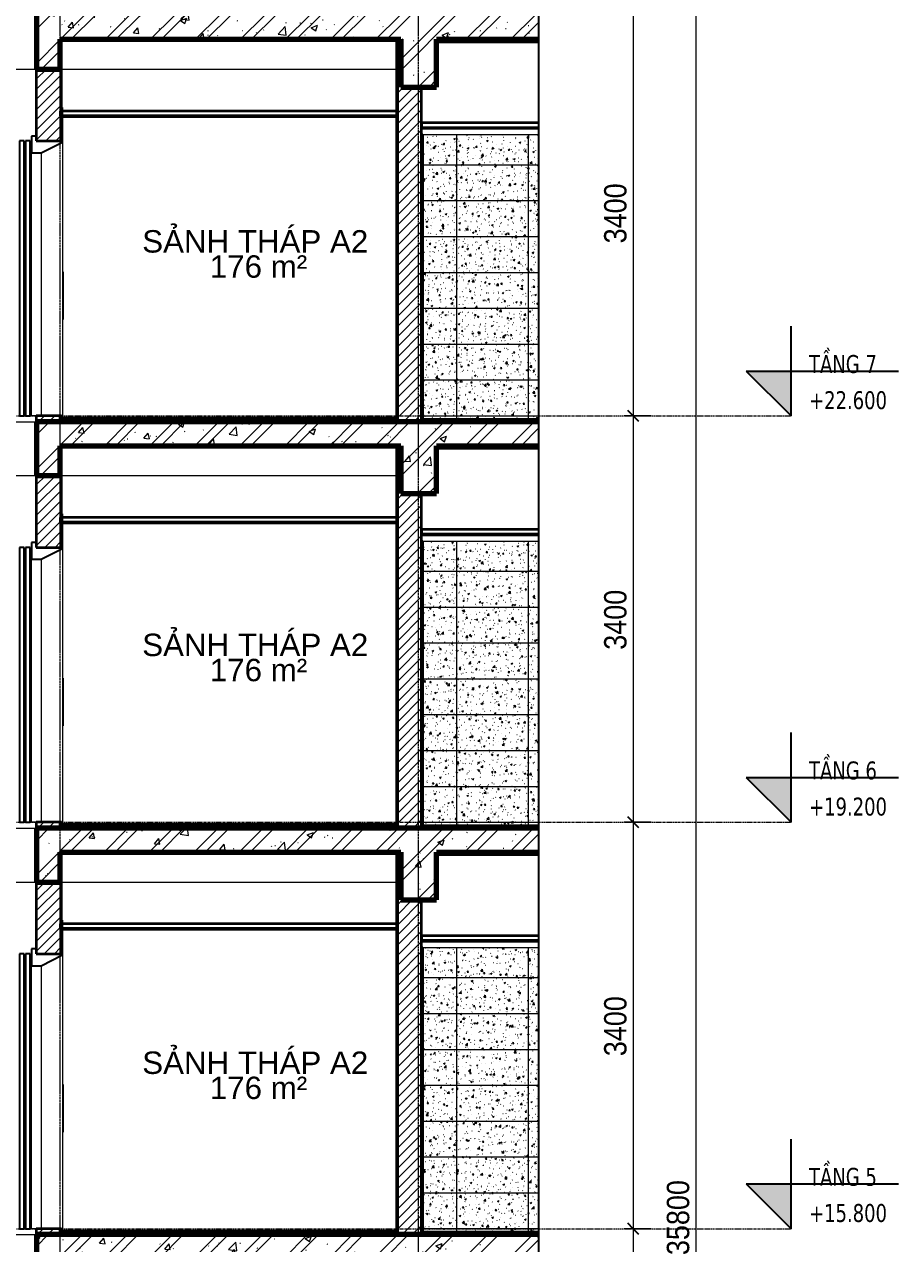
# Model space of a CAD drawing. Header units: millimetres. Extents: x 75015 to 108159, y -6470 to 34550.
# Drawn here: x 80253 to 87570, y 15675 to 25875 of the extents above; entities that cross this region are included whole.
import ezdxf

# ---------------------------------------------------------------- set-up
doc = ezdxf.new("R2010")
doc.units = ezdxf.units.MM
for name, pattern in [('Centre', [31.75, 6.35, -4.7625, 15.875, -4.7625]), ('Grid Line', [22.225, 12.7, -3.175, 3.175, -3.175]), ('Hidden', [7.14375, 4.7625, -2.38125])]:
    doc.linetypes.add(name, pattern=pattern)
for name, color, linetype, lineweight in [('0-1', 7, 'Continuous', 5), ('A-ANNO-DIMS', 211, 'Continuous', 9), ('A-ANNO-DIMS-75', 211, 'Continuous', 9), ('A-AREA-IDEN', 2, 'Continuous', 9), ('A-CLNG-1', 250, 'Continuous', 35), ('A-CLNG-FNSH-1', 7, 'Continuous', 18), ('A-CLNG-PATT-1', 9, 'Continuous', 18), ('A-CLNG-PATT-3', 13, 'Continuous', 18), ('A-DETL-GENF', 92, 'Continuous', 18), ('A-DETL-GENF-1', 9, 'Continuous', 18), ('A-DETL-GENF-3', 92, 'Hidden', 25), ('A-DETL-WIDE', 214, 'Continuous', 70), ('A-DOOR', 31, 'Continuous', 18), ('A-DOOR-1', 31, 'Continuous', 25), ('A-FLOR-1', 7, 'Continuous', 18), ('A-FLOR-FNSH-1', 250, 'Continuous', 35), ('A-FLOR-LEVL', 51, 'Continuous', 9), ('A-FLOR-LEVL-1', 51, 'Continuous', 25), ('A-FLOR-LEVL-2', 51, 'Centre', 9), ('A-FLOR-PATT-1', 43, 'Continuous', 18), ('A-FLOR-PATT-3', 8, 'Continuous', 18), ('A-WALL', 113, 'Continuous', 18), ('A-WALL-1', 250, 'Continuous', 35), ('A-WALL-PATT-1', 7, 'Continuous', 18), ('A-WALL-PATT-2', 9, 'Continuous', 18), ('A-WALL-PATT-4', 111, 'Continuous', 18), ('I-WALL-1', 7, 'Continuous', 18), ('S-BEAM-1', 253, 'Continuous', 5), ('S-BEAM-2', 7, 'Continuous', 18), ('S-BEAM-3', 10, 'Continuous', 50), ('S-GRID-1', 1, 'Grid Line', 9)]:
    doc.layers.add(name, color=color, linetype=linetype, lineweight=lineweight)
doc.styles.add('Arial', font='arial.ttf', dxfattribs={"height": 187.5})
doc.styles.add('Tahoma_B', font='tahomabd.ttf', dxfattribs={"width": 0.85, "height": 150})
doc.styles.add('UTM Avo', font='', dxfattribs={"width": 0.9, "height": 187.5})
doc.styles.get('UTM Avo').set_extended_font_data('UTM Avo')
doc.dimstyles.new('1_Dim_chi_tiet_2_5', dxfattribs={"dimscale": 304.8, "dimtxt": 187.368928, "dimasz": 0.295276, "dimexe": 0.246063, "dimexo": 0.0625, "dimgap": 0.024606, "dimtad": 1, "dimdec": 0, "dimrnd": 5, "dimzin": 0, "dimdsep": 46, "dimtxsty": 'UTM Avo', "dimblk1": 'OBLIQUE', "dimblk2": 'OBLIQUE', "dimsah": 1, "dimcen": 0.09, "dimdle": 0.246063, "dimazin": 0, "dimtfac": 1, "dimtdec": 4, "dimtix": 1, "dimtmove": 0, "dimatfit": 3, "dimfxl": 0.492126, "dimfxlon": 1, "dimtvp": 1, "dimtolj": 1, "dimtzin": 0, "dimarcsym": 2})
pattern_1 = [(50, (80335.15, 15725), (546.553, -47.817), [57.15, -628.65]), (355, (80335.15, 15725), (-105.728, 573.17), [45.72, -502.92]), (100.451, (80380.7, 15721), (440.828, 525.35), [48.57, -534.27]), (46.184, (80335.15, 15877.4), (813.237, -126.13), [85.725, -942.975]), (96.636, (80402.9, 15866.9), (712.21, 742.28), [72.855, -801.405]), (351.184, (80335.15, 15877.4), (712.215, 742.276), [68.58, -754.38]), (21, (80411.35, 15839.3), (454.843, -306.796), [57.15, -628.65]), (326, (80411.35, 15839.3), (185.406, 552.564), [45.72, -502.92]), (71.451, (80449.26, 15813.73), (640.25, 245.764), [48.57, -534.27]), (37.5, (80335.15, 15725), (9.2664, 253.665), [5.029, -491.795, 5.029, -505.511, -504.825]), (37.5, (80335.15, 15725), (9.2664, 253.665), [-1007.364, 5.029, -499.796]), (7.5, (80335.15, 15725), (200.4594, 300.5414), [5.029, -286.055, 5.029, -480.365, -192.405]), (7.5, (80335.15, 15725), (200.4594, 300.5414), [-776.478, 5.029, -187.376]), (327.5, (80165.23, 15725), (406.773, -17.1864), [5.029, -185.471, 5.029, -589.331, -788.67]), (327.5, (80165.23, 15725), (406.773, -17.1864), [-784.86, 5.029, -783.641]), (317.5, (80089.03, 15725), (444.388, 76.28), [5.029, -242.621, 5.029, -389.687, -560.07]), (317.5, (80089.03, 15725), (444.388, 76.28), [-642.366, 5.03, -555.04]), (45, (80335.15, 15725), (-188.5854, 188.5854), []), (45, (80335.15, 16010.75), (-188.5854, 188.5854), [])]
pattern_2 = [(50, (80335.15, 15725), (273.276, -23.909), [28.575, -314.325]), (355, (80335.15, 15725), (-52.865, 286.585), [22.86, -251.46]), (100.451, (80357.93, 15723), (220.414, 262.6745), [24.285, -267.135]), (46.184, (80335.15, 15801.2), (406.619, -63.065), [42.862, -471.487]), (96.636, (80369.04, 15795.94), (356.104, 371.141), [36.428, -400.703]), (351.184, (80335.15, 15801.2), (356.107, 371.138), [34.29, -377.19]), (21, (80373.25, 15782.15), (227.421, -153.398), [28.575, -314.325]), (326, (80373.25, 15782.15), (92.703, 276.282), [22.86, -251.46]), (71.451, (80392.2, 15769.37), (320.125, 122.882), [24.285, -267.135]), (37.5, (80335.15, 15725), (4.6325, 126.8326), [2.515, -245.897, 2.515, -252.755, -252.412]), (37.5, (80335.15, 15725), (4.6325, 126.8326), [-503.682, 2.515, -249.898]), (7.5, (80335.15, 15725), (100.2292, 150.2711), [2.515, -143.027, 2.515, -240.182, -96.202]), (7.5, (80335.15, 15725), (100.2292, 150.2711), [-388.239, 2.515, -93.688]), (327.5, (80250.19, 15725), (203.3868, -8.5935), [2.515, -92.735, 2.515, -294.665, -394.335]), (327.5, (80250.19, 15725), (203.3868, -8.5935), [-392.43, 2.515, -391.82]), (317.5, (80212.09, 15725), (222.1944, 38.14), [2.515, -121.31, 2.515, -194.843, -280.035]), (317.5, (80212.09, 15725), (222.1944, 38.14), [-321.183, 2.515, -277.52]), (45, (80335.15, 15725), (-94.2927, 94.2927), []), (45, (80335.15, 15867.88), (-94.2927, 94.2927), [])]
pattern_3 = [(45, (80335.154, 15725), (-26.5165, 26.5165), []), (135, (80335.154, 15725), (-26.5165, -26.5165), [])]
pattern_4 = [(50, (80335.15, 15725), (136.6383, -11.9542), [14.287, -157.162]), (355, (80335.15, 15725), (-26.4318, 143.293), [11.43, -125.73]), (100.451, (80346.54, 15724), (110.2073, 131.3379), [12.143, -133.568]), (46.184, (80335.15, 15763.1), (203.3093, -31.5316), [21.431, -235.744]), (96.636, (80352.1, 15760.47), (178.052, 185.571), [18.214, -200.351]), (351.184, (80335.15, 15763.1), (178.054, 185.5685), [17.145, -188.595]), (21, (80354.2, 15753.58), (113.7111, -76.6989), [14.287, -157.162]), (326, (80354.2, 15753.58), (46.352, 138.1412), [11.43, -125.73]), (71.451, (80363.68, 15747.18), (160.0634, 61.4411), [12.143, -133.568]), (37.5, (80335.154, 15725), (2.31655, 63.4159), [2.515, -121.691, 2.515, -125.12, -126.206]), (37.5, (80335.154, 15725), (2.31655, 63.4159), [-251.841, 2.515, -123.692]), (7.5, (80335.154, 15725), (50.11464, 75.13506), [2.515, -70.256, 2.515, -118.834, -48.101]), (7.5, (80335.154, 15725), (50.11464, 75.13506), [-194.119, 2.515, -45.587]), (327.5, (80292.673, 15725), (101.69342, -4.29674), [2.515, -45.11, 2.515, -146.075, -197.167]), (327.5, (80292.673, 15725), (101.69342, -4.29674), [-196.215, 2.515, -194.653]), (317.5, (80273.62, 15725), (111.0972, 19.0699), [2.515, -59.398, 2.515, -96.164, -140.017]), (317.5, (80273.62, 15725), (111.0972, 19.0699), [-160.591, 2.515, -137.503])]
pattern_5 = [(0, (80335.154, 15725), (304.8, 76.2), [25.146, -203.454, 25.146, -203.454, -1219.2]), (0, (80335.154, 15725), (304.8, 76.2), [-457.2, 25.146, -432.054, 25.146, -203.454, -533.4]), (0, (80335.154, 15725), (304.8, 76.2), [-1143, 25.146, -127.254, 25.146, -355.854]), (120, (80449.454, 15763.1), (-218.39114, 225.86454), [25.146, -203.454, 25.146, -203.454, -1219.2]), (120, (80449.454, 15763.1), (-218.39114, 225.86454), [-457.2, 25.146, -432.054, 25.146, -203.454, -533.4]), (120, (80449.454, 15763.1), (-218.39114, 225.86454), [-1143, 25.146, -127.254, 25.146, -355.854]), (240, (80487.554, 15915.5), (-86.40886, -302.06454), [25.146, -203.454, 25.146, -203.454, -1219.2]), (240, (80487.554, 15915.5), (-86.40886, -302.06454), [-457.2, 25.146, -432.054, 25.146, -203.454, -533.4]), (240, (80487.554, 15915.5), (-86.40886, -302.06454), [-1143, 25.146, -127.254, 25.146, -355.854])]
pattern_6 = [(45, (80335.154, 15725), (-42.4264, 42.4264), [])]
pattern_7 = [(45, (80335.154, 15725), (-39.77476, 39.77476), [])]
pattern_8 = [(0, (80335.15, 15725), (609.6, 152.4), [25.146, -432.054, 25.146, -432.054, -2438.4]), (0, (80335.15, 15725), (609.6, 152.4), [-914.4, 25.146, -889.254, 25.146, -432.054, -1066.8]), (0, (80335.15, 15725), (609.6, 152.4), [-2286, 25.146, -279.654, 25.146, -736.854]), (120, (80563.75, 15801.2), (-436.7823, 451.729), [25.146, -432.054, 25.146, -432.054, -2438.4]), (120, (80563.75, 15801.2), (-436.7823, 451.729), [-914.4, 25.146, -889.254, 25.146, -432.054, -1066.8]), (120, (80563.75, 15801.2), (-436.7823, 451.729), [-2286, 25.146, -279.654, 25.146, -736.854]), (240, (80639.95, 16106), (-172.8177, -604.129), [25.146, -432.054, 25.146, -432.054, -2438.4]), (240, (80639.95, 16106), (-172.8177, -604.129), [-914.4, 25.146, -889.254, 25.146, -432.054, -1066.8]), (240, (80639.95, 16106), (-172.8177, -604.129), [-2286, 25.146, -279.654, 25.146, -736.854])]

# ---------------------------------------------------------------- blocks, each defined once
blk = doc.blocks.new('NCV_TKTC_KET CAU_rvt-1-TKCS_THANG MÁY TM2 - MẶT CẮT')
at = {"layer": 'A-FLOR-PATT-1'}
h = blk.add_hatch(dxfattribs=at)
h.set_pattern_fill('FP_3', color=256, style=0, pattern_type=2)
h.set_pattern_definition(pattern_1)
h.paths.add_polyline_path([(83403, 25730), (83403, 25750), (83378, 25750), (83378, 25730)])
h.paths.add_polyline_path([(84557, 25730), (84557, 25750), (83703, 25750), (83703, 25730)])
h = blk.add_hatch(dxfattribs=at)
h.set_pattern_fill('FP_3', color=256, style=0, pattern_type=2)
h.set_pattern_definition(pattern_1)
h.paths.add_polyline_path([(83403, 25730), (83403, 25750), (83378, 25750), (83378, 25730)])
h.paths.add_polyline_path([(84557, 25730), (84557, 25750), (83703, 25750), (83703, 25730)])
h = blk.add_hatch(dxfattribs=at)
h.set_pattern_fill('FP_3', color=256, style=0, pattern_type=2)
h.set_pattern_definition(pattern_1)
h.paths.add_polyline_path([(84557, 22330), (84557, 22350), (83703, 22350), (83703, 22330), (83708, 22330)])
h.paths.add_polyline_path([(83378, 22330), (83403, 22330), (83403, 22350), (83378, 22350), (83378, 22346)])
h = blk.add_hatch(dxfattribs=at)
h.set_pattern_fill('FP_3', color=256, style=0, pattern_type=2)
h.set_pattern_definition(pattern_1)
h.paths.add_polyline_path([(84557, 22330), (84557, 22350), (83703, 22350), (83703, 22330), (83708, 22330)])
h.paths.add_polyline_path([(83378, 22330), (83403, 22330), (83403, 22350), (83378, 22350), (83378, 22346)])
h = blk.add_hatch(dxfattribs=at)
h.set_pattern_fill('FP_3', color=256, style=0, pattern_type=2)
h.set_pattern_definition(pattern_1)
h.paths.add_polyline_path([(83378, 18930), (83403, 18930), (83403, 18950), (83378, 18950), (83378, 18946)])
h.paths.add_polyline_path([(83703, 18930), (84557, 18930), (84557, 18950), (83703, 18950)])
h = blk.add_hatch(dxfattribs=at)
h.set_pattern_fill('FP_3', color=256, style=0, pattern_type=2)
h.set_pattern_definition(pattern_1)
h.paths.add_polyline_path([(83378, 18930), (83403, 18930), (83403, 18950), (83378, 18950), (83378, 18946)])
h.paths.add_polyline_path([(83703, 18930), (84557, 18930), (84557, 18950), (83703, 18950)])
at = {"layer": 'S-BEAM-1'}
for points in [[(80353, 25500), (80353, 25500), (80353, 25623)], [(80353, 22100), (80353, 22100), (80353, 22350)], [(80353, 18700), (80353, 18700), (80353, 18819)]]:
    blk.add_hatch(color=256, dxfattribs=at).paths.add_polyline_path(points)
at = {"layer": 'A-FLOR-FNSH-1'}
for p, q in [((83378, 25750), (83378, 25730)), ((83378, 25730), (83403, 25730)), ((83703, 25730), (84557, 25730)), ((83378, 22350), (83378, 22330)), ((83378, 22330), (83403, 22330)), ((83703, 22330), (84557, 22330)), ((83378, 18950), (83378, 18930)), ((83378, 18930), (83403, 18930)), ((83703, 18930), (84557, 18930))]:
    blk.add_line(p, q, dxfattribs=at)
at = {"layer": 'S-BEAM-2'}
for p, q in [((77453, 25500), (80353, 25500)), ((80563, 25500), (83368, 25500)), ((77453, 22550), (80353, 22550)), ((77453, 22100), (80353, 22100)), ((80563, 22100), (83368, 22100)), ((77453, 19150), (80353, 19150)), ((77453, 18700), (80353, 18700)), ((80563, 18700), (83368, 18700)), ((77453, 15750), (80353, 15750))]:
    blk.add_line(p, q, dxfattribs=at)
at = {"layer": 'S-BEAM-3'}
for p, q in [((80353, 25950), (80353, 25500)), ((80353, 22550), (80353, 22100)), ((80353, 19150), (80353, 18700)), ((80353, 15750), (80353, 15300))]:
    blk.add_line(p, q, dxfattribs=at)
blk = doc.blocks.new('NCV_TKTC_TANG 6 - 8_rvt-1-TKCS_THANG MÁY TM2 - MẶT CẮT')
at = {"layer": 'A-CLNG-PATT-1'}
h = blk.add_hatch(dxfattribs=at)
h.set_pattern_fill('FP_5', color=256, style=0, pattern_type=2)
h.set_pattern_definition(pattern_3)
h.paths.add_polyline_path([(84557, 25000), (84557, 25010), (83578, 25010), (83578, 25000)])
at = {"layer": 'A-FLOR-1'}
h = blk.add_hatch(dxfattribs=at)
h.set_pattern_fill('FP_2', color=256, style=0, pattern_type=2)
h.set_pattern_definition(pattern_2)
h.paths.add_polyline_path([(83703, 22550), (84557, 22550), (84557, 22570), (83578, 22570), (83578, 22550)])
at = {"layer": 'A-WALL-PATT-1'}
h = blk.add_hatch(dxfattribs=at)
h.set_pattern_fill('FP_18', color=256, style=0, pattern_type=2)
h.set_pattern_definition([(0, (85072.56, 22600), (0, 300), []), (90, (85072.56, 22600), (-600, 4e-14), [])])
h.paths.add_polyline_path([(84557, 22570), (84557, 24950), (83588, 24950), (83588, 22570), (83600, 22570)])
at = {"layer": 'A-WALL-PATT-2'}
h = blk.add_hatch(dxfattribs=at)
h.set_pattern_fill('FP_11', color=256, style=0, pattern_type=2)
h.set_pattern_definition(pattern_5)
h.paths.add_polyline_path([(83588, 22550), (83588, 24950), (83578, 24950), (83578, 22550)])
h = blk.add_hatch(dxfattribs=at)
h.set_pattern_fill('FP_16', color=256, style=0, pattern_type=2)
h.set_pattern_definition(pattern_4)
h.paths.add_polyline_path([(84557, 22570), (84557, 24950), (83588, 24950), (83588, 22570), (83600, 22570)])
at = {"layer": 'A-CLNG-1'}
for p, q in [((84557, 25050), (83578, 25050)), ((83578, 25050), (83578, 25010)), ((84557, 25010), (83578, 25010))]:
    blk.add_line(p, q, dxfattribs=at)
at = {"layer": 'A-CLNG-FNSH-1'}
for p, q in [((83578, 25010), (83578, 25000)), ((83578, 25000), (84557, 25000))]:
    blk.add_line(p, q, dxfattribs=at)
at = {"layer": 'A-FLOR-FNSH-1'}
for p, q in [((84557, 22570), (83578, 22570)), ((83578, 22570), (83578, 22550))]:
    blk.add_line(p, q, dxfattribs=at)
at = {"layer": 'A-WALL-1'}
for p, q in [((83578, 24950), (83578, 22550)), ((83588, 24950), (83578, 24950)), ((83588, 22550), (83588, 24950))]:
    blk.add_line(p, q, dxfattribs=at)
at = {"layer": 'I-WALL-1'}
blk.add_line((84557, 24950), (83588, 24950), dxfattribs=at)
blk = doc.blocks.new('NCV_TKTC_TANG 6 - 8_rvt-3-TKCS_THANG MÁY TM2 - MẶT CẮT')
at = {"layer": 'A-CLNG-PATT-1'}
h = blk.add_hatch(dxfattribs=at)
h.set_pattern_fill('FP_5', color=256, style=0, pattern_type=2)
h.set_pattern_definition(pattern_3)
h.paths.add_polyline_path([(84557, 21600), (84557, 21610), (83578, 21610), (83578, 21600)])
at = {"layer": 'A-FLOR-1'}
h = blk.add_hatch(dxfattribs=at)
h.set_pattern_fill('FP_2', color=256, style=0, pattern_type=2)
h.set_pattern_definition(pattern_2)
h.paths.add_polyline_path([(83703, 19150), (84557, 19150), (84557, 19170), (83578, 19170), (83578, 19150)])
at = {"layer": 'A-WALL-PATT-1'}
h = blk.add_hatch(dxfattribs=at)
h.set_pattern_fill('FP_22', color=256, style=0, pattern_type=2)
h.set_pattern_definition([(0, (85072.56, 19200), (0, 300), []), (90, (85072.56, 19200), (-600, 4e-14), [])])
h.paths.add_polyline_path([(83600, 19170), (84557, 19170), (84557, 21550), (83588, 21550), (83588, 19170)])
at = {"layer": 'A-WALL-PATT-2'}
h = blk.add_hatch(dxfattribs=at)
h.set_pattern_fill('FP_11', color=256, style=0, pattern_type=2)
h.set_pattern_definition(pattern_5)
h.paths.add_polyline_path([(83588, 19150), (83588, 21550), (83578, 21550), (83578, 19150)])
h = blk.add_hatch(dxfattribs=at)
h.set_pattern_fill('FP_16', color=256, style=0, pattern_type=2)
h.set_pattern_definition(pattern_4)
h.paths.add_polyline_path([(83600, 19170), (84557, 19170), (84557, 21550), (83588, 21550), (83588, 19170)])
at = {"layer": 'A-CLNG-1'}
for p, q in [((84557, 21650), (83578, 21650)), ((83578, 21650), (83578, 21610)), ((84557, 21610), (83578, 21610))]:
    blk.add_line(p, q, dxfattribs=at)
at = {"layer": 'A-CLNG-FNSH-1'}
for p, q in [((83578, 21610), (83578, 21600)), ((83578, 21600), (84557, 21600))]:
    blk.add_line(p, q, dxfattribs=at)
at = {"layer": 'A-FLOR-FNSH-1'}
for p, q in [((84557, 19170), (83578, 19170)), ((83578, 19170), (83578, 19150))]:
    blk.add_line(p, q, dxfattribs=at)
at = {"layer": 'A-WALL-1'}
for p, q in [((83578, 21550), (83578, 19150)), ((83588, 21550), (83578, 21550)), ((83588, 19150), (83588, 21550))]:
    blk.add_line(p, q, dxfattribs=at)
at = {"layer": 'I-WALL-1'}
blk.add_line((84557, 21550), (83588, 21550), dxfattribs=at)
blk = doc.blocks.new('NCV_TKTC_TANG 5_rvt-1-TKCS_THANG MÁY TM2 - MẶT CẮT')
at = {"layer": 'A-CLNG-PATT-1'}
h = blk.add_hatch(dxfattribs=at)
h.set_pattern_fill('FP_5', color=256, style=0, pattern_type=2)
h.set_pattern_definition(pattern_3)
h.paths.add_polyline_path([(84557, 18200), (84557, 18210), (83578, 18210), (83578, 18200)])
at = {"layer": 'A-FLOR-1'}
h = blk.add_hatch(dxfattribs=at)
h.set_pattern_fill('FP_23', color=256, style=0, pattern_type=2)
h.set_pattern_definition([(50, (80335.15, 15725), (273.276, -23.909), [28.575, -314.325]), (355, (80335.15, 15725), (-52.865, 286.585), [22.86, -251.46]), (100.451, (80357.93, 15723), (220.414, 262.675), [24.285, -267.135]), (46.184, (80335.15, 15801.2), (406.62, -63.065), [42.862, -471.487]), (96.636, (80369.04, 15795.94), (356.104, 371.14), [36.428, -400.703]), (351.184, (80335.15, 15801.2), (356.107, 371.14), [34.29, -377.19]), (21, (80373.25, 15782.15), (227.421, -153.398), [28.575, -314.325]), (326, (80373.25, 15782.15), (92.703, 276.282), [22.86, -251.46]), (71.451, (80392.2, 15769.37), (320.125, 122.882), [24.285, -267.135]), (37.5, (80335.15, 15725), (4.6325, 126.8326), [2.515, -245.897, 2.515, -252.755, -252.413]), (37.5, (80335.15, 15725), (4.6325, 126.8326), [-503.682, 2.515, -249.898]), (7.5, (80335.15, 15725), (100.229, 150.271), [2.515, -143.027, 2.515, -240.182, -96.203]), (7.5, (80335.15, 15725), (100.229, 150.271), [-388.239, 2.515, -93.688]), (327.5, (80250.19, 15725), (203.3868, -8.5935), [2.515, -92.735, 2.515, -294.665, -394.335]), (327.5, (80250.19, 15725), (203.3868, -8.5935), [-392.43, 2.515, -391.82]), (317.5, (80212.09, 15725), (222.1944, 38.14), [2.515, -121.31, 2.515, -194.843, -280.035]), (317.5, (80212.09, 15725), (222.1944, 38.14), [-321.183, 2.515, -277.52]), (45, (80335.15, 15725), (-94.2927, 94.2927), []), (45, (80335.15, 15867.88), (-94.2927, 94.2927), [])])
h.paths.add_polyline_path([(83703, 15750), (84557, 15750), (84557, 15770), (83578, 15770), (83578, 15750)])
at = {"layer": 'A-WALL-PATT-1'}
h = blk.add_hatch(dxfattribs=at)
h.set_pattern_fill('FP_25', color=256, style=0, pattern_type=2)
h.set_pattern_definition([(0, (85072.56, 15800), (0, 300), []), (90, (85072.56, 15800), (-600, 4e-14), [])])
h.paths.add_polyline_path([(83600, 15770), (84557, 15770), (84557, 18150), (83588, 18150), (83588, 15770)])
at = {"layer": 'A-WALL-PATT-2'}
h = blk.add_hatch(dxfattribs=at)
h.set_pattern_fill('FP_11', color=256, style=0, pattern_type=2)
h.set_pattern_definition(pattern_5)
h.paths.add_polyline_path([(83588, 15750), (83588, 18150), (83578, 18150), (83578, 15750)])
h = blk.add_hatch(dxfattribs=at)
h.set_pattern_fill('FP_24', color=256, style=0, pattern_type=2)
h.set_pattern_definition([(50, (80335.15, 15725), (136.6383, -11.9542), [14.287, -157.162]), (355, (80335.15, 15725), (-26.4318, 143.293), [11.43, -125.73]), (100.451, (80346.54, 15724), (110.2073, 131.338), [12.143, -133.568]), (46.184, (80335.15, 15763.1), (203.3093, -31.5316), [21.431, -235.744]), (96.636, (80352.1, 15760.47), (178.052, 185.571), [18.214, -200.351]), (351.184, (80335.15, 15763.1), (178.054, 185.5685), [17.145, -188.595]), (21, (80354.2, 15753.58), (113.711, -76.699), [14.287, -157.162]), (326, (80354.2, 15753.58), (46.352, 138.1412), [11.43, -125.73]), (71.451, (80363.68, 15747.18), (160.0634, 61.441), [12.143, -133.568]), (37.5, (80335.154, 15725), (2.31655, 63.4159), [2.515, -121.691, 2.515, -125.12, -126.206]), (37.5, (80335.154, 15725), (2.31655, 63.4159), [-251.841, 2.515, -123.692]), (7.5, (80335.154, 15725), (50.1146, 75.1351), [2.515, -70.256, 2.515, -118.834, -48.101]), (7.5, (80335.154, 15725), (50.1146, 75.1351), [-194.12, 2.515, -45.587]), (327.5, (80292.673, 15725), (101.6934, -4.29674), [2.515, -45.11, 2.515, -146.075, -197.167]), (327.5, (80292.673, 15725), (101.6934, -4.29674), [-196.215, 2.515, -194.653]), (317.5, (80273.62, 15725), (111.0972, 19.0699), [2.515, -59.398, 2.515, -96.164, -140.017]), (317.5, (80273.62, 15725), (111.0972, 19.0699), [-160.591, 2.515, -137.503])])
h.paths.add_polyline_path([(83600, 15770), (84557, 15770), (84557, 18150), (83588, 18150), (83588, 15770)])
at = {"layer": 'A-CLNG-1'}
for p, q in [((84557, 18250), (83578, 18250)), ((83578, 18250), (83578, 18210)), ((84557, 18210), (83578, 18210))]:
    blk.add_line(p, q, dxfattribs=at)
at = {"layer": 'A-CLNG-FNSH-1'}
for p, q in [((83578, 18210), (83578, 18200)), ((83578, 18200), (84557, 18200))]:
    blk.add_line(p, q, dxfattribs=at)
at = {"layer": 'A-FLOR-FNSH-1'}
for p, q in [((84557, 15770), (83578, 15770)), ((83578, 15770), (83578, 15750))]:
    blk.add_line(p, q, dxfattribs=at)
at = {"layer": 'A-WALL-1'}
for p, q in [((83578, 18150), (83578, 15750)), ((83588, 18150), (83578, 18150)), ((83588, 15750), (83588, 18150))]:
    blk.add_line(p, q, dxfattribs=at)
at = {"layer": 'I-WALL-1'}
blk.add_line((84557, 18150), (83588, 18150), dxfattribs=at)
blk = doc.blocks.new('Thang may HIEN - Dài x Rộng - 2200x1200-V2-TKCS_THANG MÁY TM2 - MẶT CẮT')
at = {"layer": 'A-DOOR'}
for p, q in [((77953, 11500), (80103, 11500)), ((80573, 11290), (80573, 9000)), ((80313, 9000), (80313, 11200)), ((80393, 11200), (80393, 9000)), ((80577, 10206), (80573, 10206)), ((80577, 10206), (80577, 9806)), ((80573, 9806), (80577, 9806)), ((80353, 9000), (80313, 9000)), ((80573, 9000), (80563, 9000))]:
    blk.add_line(p, q, dxfattribs=at)
at = {"layer": 'A-DOOR-1'}
for p, q in [((80553, 11580), (80553, 11300)), ((80573, 11580), (80553, 11580)), ((80573, 11290), (80573, 11580)), ((77953, 11500), (77903, 11500)), ((77903, 11500), (77903, 9000)), ((77953, 9000), (77953, 11500)), ((80153, 11500), (80103, 11500)), ((80103, 11500), (80103, 9000)), ((80153, 9000), (80153, 11500)), ((80353, 11340), (80313, 11340)), ((80313, 11340), (80313, 11200)), ((80353, 11300), (80353, 11340)), ((80103, 11250), (77953, 11250)), ((77953, 11250), (77953, 11200)), ((80103, 11200), (80103, 11250)), ((80252, 11300), (80212, 11300)), ((80212, 11300), (80212, 9000)), ((80252, 9000), (80252, 11300)), ((80302, 11300), (80262, 11300)), ((80262, 11300), (80262, 9000)), ((80302, 9000), (80302, 11300)), ((80553, 11300), (80353, 11300)), ((80393, 11200), (80573, 11290)), ((77953, 11200), (80103, 11200)), ((80313, 11200), (80393, 11200)), ((77903, 9000), (77953, 9000)), ((80103, 9050), (77953, 9050)), ((77953, 9050), (77953, 9000)), ((77953, 9000), (80103, 9000)), ((80103, 9000), (80103, 9050)), ((80103, 9000), (80153, 9000)), ((80212, 9000), (80252, 9000)), ((80262, 9000), (80302, 9000))]:
    blk.add_line(p, q, dxfattribs=at)
blk = doc.blocks.new('BORDER VIEW - BORDER VIEW-3767618-TKCS_THANG MÁY TM2 - MẶT CẮT')
at = {"layer": 'A-DETL-GENF-3'}
blk.add_line((84557, 33952), (84557, -4450), dxfattribs=at)
blk = doc.blocks.new('Level - CAO ĐỘ LEVEL-350587-TKCS_THANG MÁY TM2 - MẶT CẮT')
at = {"layer": 'A-FLOR-LEVL'}
blk.add_hatch(color=256, dxfattribs=at).paths.add_polyline_path([(86670, 2575), (86670, 2200), (86295, 2575)])
at = {"layer": 'A-FLOR-LEVL-1'}
for p, q in [((86670, 2200), (86670, 2950)), ((86295, 2575), (86670, 2200)), ((86295, 2575), (87570, 2575))]:
    blk.add_line(p, q, dxfattribs=at)
blk = doc.blocks.new('DIMBLOCK6-TKCS_THANG MÁY TM2 - MẶT CẮT')
at = {"layer": 'A-ANNO-DIMS-75', "lineweight": 25}
for p, q in [((85349, 26000), (85304, 26045)), ((85349, 26000), (85394, 25955)), ((85349, 22600), (85304, 22645)), ((85349, 22600), (85394, 22555))]:
    blk.add_line(p, q, dxfattribs=at)
at = {"layer": 'A-ANNO-DIMS-75'}
for p, q in [((85499, 26000), (85274, 26000)), ((85349, 26000), (85349, 22600)), ((85349, 26000), (85499, 26000)), ((85499, 22600), (85274, 22600)), ((85349, 22600), (85499, 22600))]:
    blk.add_line(p, q, dxfattribs=at)
at = {"layer": 'A-ANNO-DIMS-75', "color": 0, "insert": (85105, 24043), "char_height": 187.5, "width": 616.24, "attachment_point": 1, "rotation": 90, "line_spacing_factor": 1.110334, "style": 'UTM Avo'}
blk.add_mtext('3400', dxfattribs=at)
blk = doc.blocks.new('_Oblique')
at = {"color": 0, "linetype": 'ByBlock', "lineweight": -2}
blk.add_line((-0.5, -0.5), (0.5, 0.5), dxfattribs=at)
blk = doc.blocks.new('DIMBLOCK7-TKCS_THANG MÁY TM2 - MẶT CẮT')
at = {"layer": 'A-ANNO-DIMS-75', "lineweight": 25}
for p, q in [((85349, 22600), (85304, 22645)), ((85349, 22600), (85394, 22555)), ((85349, 19200), (85304, 19245)), ((85349, 19200), (85394, 19155))]:
    blk.add_line(p, q, dxfattribs=at)
at = {"layer": 'A-ANNO-DIMS-75'}
for p, q in [((85499, 22600), (85274, 22600)), ((85349, 22600), (85349, 19200)), ((85349, 22600), (85499, 22600)), ((85499, 19200), (85274, 19200)), ((85349, 19200), (85499, 19200))]:
    blk.add_line(p, q, dxfattribs=at)
at = {"layer": 'A-ANNO-DIMS-75', "color": 0, "insert": (85105, 20643), "char_height": 187.5, "width": 616.24, "attachment_point": 1, "rotation": 90, "line_spacing_factor": 1.110334, "style": 'UTM Avo'}
blk.add_mtext('3400', dxfattribs=at)
blk = doc.blocks.new('DIMBLOCK8-TKCS_THANG MÁY TM2 - MẶT CẮT')
at = {"layer": 'A-ANNO-DIMS-75'}
for p, q in [((85499, 19200), (85274, 19200)), ((85349, 19200), (85349, 15800)), ((85349, 19200), (85499, 19200)), ((85499, 15800), (85274, 15800)), ((85349, 15800), (85499, 15800))]:
    blk.add_line(p, q, dxfattribs=at)
at = {"layer": 'A-ANNO-DIMS-75', "lineweight": 25}
for p, q in [((85349, 19200), (85304, 19245)), ((85349, 19200), (85394, 19155)), ((85349, 15800), (85304, 15845)), ((85349, 15800), (85394, 15755))]:
    blk.add_line(p, q, dxfattribs=at)
at = {"layer": 'A-ANNO-DIMS-75', "color": 0, "insert": (85105, 17243), "char_height": 187.5, "width": 616.24, "attachment_point": 1, "rotation": 90, "line_spacing_factor": 1.110334, "style": 'UTM Avo'}
blk.add_mtext('3400', dxfattribs=at)
blk = doc.blocks.new('DIMBLOCK9-TKCS_THANG MÁY TM2 - MẶT CẮT')
at = {"layer": 'A-ANNO-DIMS-75', "lineweight": 25}
for p, q in [((85349, 15800), (85304, 15845)), ((85349, 15800), (85394, 15755)), ((85349, 12400), (85304, 12445)), ((85349, 12400), (85394, 12355))]:
    blk.add_line(p, q, dxfattribs=at)
at = {"layer": 'A-ANNO-DIMS-75'}
for p, q in [((85499, 15800), (85274, 15800)), ((85349, 15800), (85349, 12400)), ((85349, 15800), (85499, 15800)), ((85499, 12400), (85274, 12400)), ((85349, 12400), (85499, 12400))]:
    blk.add_line(p, q, dxfattribs=at)
at = {"layer": 'A-ANNO-DIMS-75', "color": 0, "insert": (85105, 13843), "char_height": 187.5, "width": 616.24, "attachment_point": 1, "rotation": 90, "line_spacing_factor": 1.110334, "style": 'UTM Avo'}
blk.add_mtext('3400', dxfattribs=at)
blk = doc.blocks.new('DIMBLOCK14-TKCS_THANG MÁY TM2 - MẶT CẮT')
at = {"layer": 'A-ANNO-DIMS-75'}
for p, q in [((85874, 33875), (85874, -2075)), ((85724, 33800), (85949, 33800)), ((85874, 33800), (85724, 33800)), ((86024, -2000), (85799, -2000)), ((85874, -2000), (86024, -2000))]:
    blk.add_line(p, q, dxfattribs=at)
at = {"layer": 'A-ANNO-DIMS-75', "lineweight": 25}
for p, q in [((85874, 33800), (85829, 33845)), ((85874, 33800), (85919, 33755)), ((85874, -2000), (85829, -1955)), ((85874, -2000), (85919, -2045))]:
    blk.add_line(p, q, dxfattribs=at)
at = {"layer": 'A-ANNO-DIMS-75', "color": 0, "insert": (85630, 15579), "char_height": 187.5, "width": 770.29, "attachment_point": 1, "rotation": 90, "line_spacing_factor": 1.110334, "style": 'UTM Avo'}
blk.add_mtext('35800', dxfattribs=at)

msp = doc.modelspace()

# ---------------------------------------------------------------- hatches: boundary and pattern name
at = {"layer": 'A-CLNG-PATT-3'}
h = msp.add_hatch(dxfattribs=at)
h.set_pattern_fill('FP_14', color=256, style=0, pattern_type=2)
h.set_pattern_definition(pattern_8)
h.paths.add_polyline_path([(82796.8, 25100), (83377.6, 25100), (83377.6, 25110), (80552.6, 25110), (80552.6, 25100), (82308.2, 25100)])
h = msp.add_hatch(dxfattribs=at)
h.set_pattern_fill('FP_14', color=256, style=0, pattern_type=2)
h.set_pattern_definition(pattern_8)
h.paths.add_polyline_path([(82796.8, 21700), (83377.6, 21700), (83377.6, 21710), (80552.6, 21710), (80552.6, 21700), (82308.2, 21700)])
at = {"layer": 'A-DETL-GENF-1'}
h = msp.add_hatch(dxfattribs=at)
h.set_pattern_fill('FP_3', color=256, style=0, pattern_type=2)
h.set_pattern_definition(pattern_1)
h.paths.add_polyline_path([(83402.6, 25350), (83702.6, 25350), (83702.6, 25750), (84557.2, 25750), (84557.2, 25950), (80352.7, 25950), (80352.7, 25500), (80552.7, 25500), (80552.7, 25750), (83402.6, 25750)])
h.paths.add_polyline_path([(77152.6, 25350), (77452.6, 25350), (77452.6, 25950), (76952.6, 25950), (76952.6, 25750), (77152.6, 25750)])
h = msp.add_hatch(dxfattribs=at)
h.set_pattern_fill('FP_3', color=256, style=0, pattern_type=2)
h.set_pattern_definition(pattern_1)
h.paths.add_polyline_path([(77152.6, 21950), (77452.6, 21950), (77452.6, 22550), (76952.6, 22550), (76952.6, 22350), (77152.6, 22350)])
h.paths.add_polyline_path([(83402.6, 21950), (83702.6, 21950), (83702.6, 22350), (84557.2, 22350), (84557.2, 22550), (80352.7, 22550), (80352.7, 22100), (80552.7, 22100), (80552.7, 22350), (83402.6, 22350)])
h = msp.add_hatch(dxfattribs=at)
h.set_pattern_fill('FP_3', color=256, style=0, pattern_type=2)
h.set_pattern_definition(pattern_1)
h.paths.add_polyline_path([(83402.6, 18550), (83702.6, 18550), (83702.6, 18950), (84557.2, 18950), (84557.2, 19150), (80352.7, 19150), (80352.7, 18700), (80552.7, 18700), (80552.7, 18950), (83402.6, 18950)])
h.paths.add_polyline_path([(77152.6, 18550), (77452.6, 18550), (77452.6, 19150), (76952.6, 19150), (76952.6, 18950), (77152.6, 18950)])
h = msp.add_hatch(dxfattribs=at)
h.set_pattern_fill('FP_3', color=256, style=0, pattern_type=2)
h.set_pattern_definition(pattern_1)
h.paths.add_polyline_path([(83702.6, 15150), (83702.6, 15550), (84557.2, 15550), (84557.2, 15750), (80352.7, 15750), (80352.7, 15300), (80552.7, 15300), (80552.7, 15550), (83402.6, 15550), (83402.6, 15150)])
h.paths.add_polyline_path([(77152.6, 15150), (77452.6, 15150), (77452.6, 15750), (76952.6, 15750), (76952.6, 15550), (77152.6, 15550)])
at = {"layer": 'A-FLOR-PATT-3'}
h = msp.add_hatch(dxfattribs=at)
h.set_pattern_fill('FP_2', color=256, style=0, pattern_type=2)
h.set_pattern_definition(pattern_2)
h.paths.add_polyline_path([(83377.6, 22550), (83377.6, 22580), (80552.6, 22580), (80552.7, 22550), (81682.6, 22550)])
h = msp.add_hatch(dxfattribs=at)
h.set_pattern_fill('FP_2', color=256, style=0, pattern_type=2)
h.set_pattern_definition(pattern_2)
h.paths.add_polyline_path([(80552.6, 19150), (83377.6, 19150), (83377.6, 19180), (80552.6, 19180)])
h = msp.add_hatch(dxfattribs=at)
h.set_pattern_fill('FP_2', color=256, style=0, pattern_type=2)
h.set_pattern_definition(pattern_2)
h.paths.add_polyline_path([(83377.6, 15750), (83377.6, 15780), (80552.6, 15780), (80552.7, 15750), (81682.6, 15750)])
at = {"layer": 'A-WALL-PATT-4'}
h = msp.add_hatch(dxfattribs=at)
h.set_pattern_fill('FP_6', color=256, style=0, pattern_type=2)
h.set_pattern_definition(pattern_7)
h.paths.add_polyline_path([(80562.6, 24900), (80562.6, 25750), (80552.7, 25750), (80552.6, 24900)])
h.paths.add_polyline_path([(80552.6, 25950), (80562.6, 25950), (80562.6, 26000), (80552.6, 26000)])
h = msp.add_hatch(dxfattribs=at)
h.set_pattern_fill('FP_6', color=256, style=0, pattern_type=2)
h.set_pattern_definition(pattern_7)
h.paths.add_polyline_path([(83367.6, 22600), (83377.6, 22600), (83377.6, 25750), (83367.6, 25750), (83367.6, 25004.7)])
h.paths.add_polyline_path([(83367.6, 25950), (83377.6, 25950), (83377.6, 26000), (83367.6, 26000)])
h = msp.add_hatch(dxfattribs=at)
h.set_pattern_fill('FP_1', color=256, style=0, pattern_type=2)
h.set_pattern_definition(pattern_6)
h.paths.add_polyline_path([(83402.6, 22550), (83577.6, 22550), (83577.6, 25350), (83402.6, 25350), (83402.6, 25750), (83377.6, 25750), (83377.6, 22550)])
h = msp.add_hatch(dxfattribs=at)
h.set_pattern_fill('FP_1', color=256, style=0, pattern_type=2)
h.set_pattern_definition(pattern_6)
h.paths.add_polyline_path([(80552.6, 22550), (80552.6, 22600), (80352.6, 22600), (80352.7, 22550)])
h.paths.add_polyline_path([(80352.6, 24900), (80552.6, 24900), (80552.6, 25500), (80352.7, 25500), (80352.6, 25004.7)])
h = msp.add_hatch(dxfattribs=at)
h.set_pattern_fill('FP_6', color=256, style=0, pattern_type=2)
h.set_pattern_definition(pattern_7)
h.paths.add_polyline_path([(80562.6, 21500), (80562.6, 22350), (80552.7, 22350), (80552.6, 21500)])
h.paths.add_polyline_path([(80552.7, 22550), (80562.6, 22550), (80562.6, 22600), (80552.6, 22600), (80552.6, 22550)])
h = msp.add_hatch(dxfattribs=at)
h.set_pattern_fill('FP_6', color=256, style=0, pattern_type=2)
h.set_pattern_definition(pattern_7)
h.paths.add_polyline_path([(83367.6, 19200), (83377.6, 19200), (83377.6, 22350), (83367.6, 22350), (83367.6, 20056.1)])
h.paths.add_polyline_path([(83367.6, 22550), (83377.6, 22550), (83377.6, 22600), (83367.6, 22600)])
h = msp.add_hatch(dxfattribs=at)
h.set_pattern_fill('FP_1', color=256, style=0, pattern_type=2)
h.set_pattern_definition(pattern_6)
h.paths.add_polyline_path([(83377.6, 19150), (83577.6, 19150), (83577.6, 21950), (83402.6, 21950), (83402.6, 22350), (83377.6, 22350), (83377.6, 20056.1)])
h = msp.add_hatch(dxfattribs=at)
h.set_pattern_fill('FP_1', color=256, style=0, pattern_type=2)
h.set_pattern_definition(pattern_6)
h.paths.add_polyline_path([(80352.6, 19150), (80552.6, 19150), (80552.6, 19200), (80352.6, 19200), (80352.6, 19150)])
h.paths.add_polyline_path([(80352.6, 21500), (80552.6, 21500), (80552.6, 22100), (80352.7, 22100), (80352.6, 21911.8)])
h = msp.add_hatch(dxfattribs=at)
h.set_pattern_fill('FP_6', color=256, style=0, pattern_type=2)
h.set_pattern_definition(pattern_7)
h.paths.add_polyline_path([(80552.7, 18100), (80562.6, 18100), (80562.6, 18950), (80552.7, 18950), (80552.6, 18100)])
h.paths.add_polyline_path([(80562.6, 19150), (80562.6, 19200), (80552.6, 19200), (80552.7, 19150), (80560.1, 19150)])
h = msp.add_hatch(dxfattribs=at)
h.set_pattern_fill('FP_6', color=256, style=0, pattern_type=2)
h.set_pattern_definition(pattern_7)
h.paths.add_polyline_path([(83367.6, 15800), (83377.6, 15800), (83377.6, 18950), (83367.6, 18950), (83367.6, 17581.7)])
h.paths.add_polyline_path([(83367.6, 19150), (83377.6, 19150), (83377.6, 19200), (83367.6, 19200)])
h = msp.add_hatch(dxfattribs=at)
h.set_pattern_fill('FP_1', color=256, style=0, pattern_type=2)
h.set_pattern_definition(pattern_6)
h.paths.add_polyline_path([(83377.6, 15750), (83577.6, 15750), (83577.6, 18550), (83402.6, 18550), (83402.6, 18950), (83377.6, 18950), (83377.6, 17581.7)])
h = msp.add_hatch(dxfattribs=at)
h.set_pattern_fill('FP_1', color=256, style=0, pattern_type=2)
h.set_pattern_definition(pattern_6)
h.paths.add_polyline_path([(80352.6, 15750), (80552.6, 15750), (80552.6, 15800), (80352.6, 15800), (80352.6, 15750)])
h.paths.add_polyline_path([(80352.6, 18100), (80552.6, 18100), (80552.6, 18700), (80352.7, 18700), (80352.6, 18700)])
h = msp.add_hatch(dxfattribs=at)
h.set_pattern_fill('FP_6', color=256, style=0, pattern_type=2)
h.set_pattern_definition(pattern_7)
h.paths.add_polyline_path([(80562.6, 14700), (80562.6, 15550), (80552.7, 15550), (80552.6, 14700)])
h.paths.add_polyline_path([(80552.6, 15750), (80562.6, 15750), (80562.6, 15800), (80552.6, 15800)])
h = msp.add_hatch(dxfattribs=at)
h.set_pattern_fill('FP_6', color=256, style=0, pattern_type=2)
h.set_pattern_definition(pattern_7)
h.paths.add_polyline_path([(83367.6, 12400), (83377.6, 12400), (83377.6, 15550), (83367.6, 15550), (83367.6, 12633.1)])
h.paths.add_polyline_path([(83367.6, 15750), (83377.6, 15750), (83377.6, 15800), (83367.6, 15800)])

# ---------------------------------------------------------------- linework, layer by layer
at = {"layer": 'A-CLNG-1'}
for p, q in [((83377.6, 25150), (80552.6, 25150)), ((80552.6, 25150), (80552.6, 25110)), ((83377.6, 25110), (80552.6, 25110)), ((83377.6, 21750), (80552.6, 21750)), ((80552.6, 21750), (80552.6, 21710)), ((83377.6, 21710), (80552.6, 21710)), ((83377.6, 18350), (80552.6, 18350)), ((80552.6, 18350), (80552.6, 18310)), ((83377.6, 18310), (80552.6, 18310))]:
    msp.add_line(p, q, dxfattribs=at)
at = {"layer": 'A-CLNG-FNSH-1'}
for p, q in [((80552.6, 25110), (80552.6, 25100)), ((80552.6, 25100), (83377.6, 25100)), ((80552.6, 21710), (80552.6, 21700)), ((80552.6, 21700), (83377.6, 21700)), ((80552.6, 18310), (80552.6, 18300)), ((80552.6, 18300), (83377.6, 18300))]:
    msp.add_line(p, q, dxfattribs=at)
at = {"layer": 'A-DETL-WIDE'}
for p, q in [((80352.7, 25950), (80352.7, 25500)), ((80552.7, 25500), (80552.7, 25750)), ((80552.7, 25750), (83402.6, 25750)), ((83402.6, 25750), (83402.6, 25350)), ((83702.6, 25350), (83702.6, 25750)), ((83702.6, 25750), (84557.2, 25750)), ((80352.7, 25500), (80552.7, 25500)), ((83402.6, 25350), (83702.6, 25350)), ((84557.2, 22550), (80352.7, 22550)), ((80352.7, 22550), (80352.7, 22100)), ((80552.7, 22100), (80552.7, 22350)), ((80552.7, 22350), (83402.6, 22350)), ((83402.6, 22350), (83402.6, 21950)), ((83702.6, 21950), (83702.6, 22350)), ((83702.6, 22350), (84557.2, 22350)), ((80352.7, 22100), (80552.7, 22100)), ((83402.6, 21950), (83702.6, 21950)), ((84557.2, 19150), (80352.7, 19150)), ((80352.7, 19150), (80352.7, 18700)), ((80552.7, 18700), (80552.7, 18950)), ((80552.7, 18950), (83402.6, 18950)), ((83402.6, 18950), (83402.6, 18550)), ((83702.6, 18550), (83702.6, 18950)), ((83702.6, 18950), (84557.2, 18950)), ((80352.7, 18700), (80552.7, 18700)), ((83402.6, 18550), (83702.6, 18550)), ((84557.2, 15750), (80352.7, 15750)), ((80352.7, 15750), (80352.7, 15300))]:
    msp.add_line(p, q, dxfattribs=at)
at = {"layer": 'A-FLOR-FNSH-1'}
for p, q in [((83377.6, 22580), (80552.6, 22580)), ((80552.6, 22580), (80552.6, 22550)), ((83377.6, 22550), (83377.6, 22580)), ((83377.6, 19180), (80552.6, 19180)), ((80552.6, 19180), (80552.6, 19150)), ((83377.6, 19150), (83377.6, 19180)), ((83377.6, 15780), (80552.6, 15780)), ((80552.6, 15780), (80552.6, 15750)), ((83377.6, 15750), (83377.6, 15780))]:
    msp.add_line(p, q, dxfattribs=at)
at = {"layer": 'A-FLOR-LEVL-2'}
for p, q in [((75014.7, 22600), (86670.3, 22600)), ((75014.7, 19200), (86670.3, 19200)), ((75014.7, 15800), (86670.3, 15800))]:
    msp.add_line(p, q, dxfattribs=at)
at = {"layer": 'A-WALL'}
for p, q in [((80552.6, 24900), (80552.6, 25500)), ((80552.6, 21500), (80552.6, 22100)), ((80552.6, 18100), (80552.6, 18700))]:
    msp.add_line(p, q, dxfattribs=at)
at = {"layer": 'A-WALL-1'}
for p, q in [((80352.6, 25800), (80352.6, 24900)), ((80562.6, 24900), (80562.6, 25750)), ((83367.6, 25750), (83367.6, 22600)), ((83377.6, 22550), (83377.6, 25750)), ((83577.6, 22550), (83577.6, 25350)), ((80352.6, 24900), (80562.6, 24900)), ((80352.6, 22600), (80352.6, 22550)), ((80552.6, 22600), (80352.6, 22600)), ((80562.6, 22600), (80552.6, 22600)), ((80552.6, 22550), (80552.6, 22600)), ((80562.6, 22550), (80562.6, 22600)), ((83367.6, 22600), (83367.6, 22550)), ((83377.6, 22600), (83367.6, 22600)), ((83367.6, 22600), (83377.6, 22600)), ((80352.6, 22400), (80352.6, 21500)), ((80562.6, 21500), (80562.6, 22350)), ((83367.6, 22350), (83367.6, 19200)), ((83377.6, 19150), (83377.6, 22350)), ((83577.6, 19150), (83577.6, 21950)), ((80352.6, 21500), (80562.6, 21500)), ((80352.6, 19200), (80352.6, 19150)), ((80552.6, 19200), (80352.6, 19200)), ((80562.6, 19200), (80552.6, 19200)), ((80552.6, 19150), (80552.6, 19200)), ((80562.6, 19150), (80562.6, 19200)), ((83367.6, 19200), (83367.6, 19150)), ((83377.6, 19200), (83367.6, 19200)), ((83367.6, 19200), (83377.6, 19200)), ((80352.6, 19000), (80352.6, 18100)), ((80562.6, 18100), (80562.6, 18950)), ((83367.6, 18950), (83367.6, 15800)), ((83377.6, 15750), (83377.6, 18950)), ((83577.6, 15750), (83577.6, 18550)), ((80352.6, 18100), (80562.6, 18100)), ((80352.6, 15800), (80352.6, 15750)), ((80552.6, 15800), (80352.6, 15800)), ((80552.6, 15750), (80552.6, 15800)), ((80562.6, 15800), (80552.6, 15800)), ((80562.6, 15750), (80562.6, 15800)), ((83367.6, 15800), (83377.6, 15800)), ((83367.6, 15800), (83367.6, 15750)), ((83377.6, 15800), (83367.6, 15800))]:
    msp.add_line(p, q, dxfattribs=at)
at = {"layer": 'S-GRID-1'}
for p, q in [((80552.6, -3920.3), (80552.6, 32410.9)), ((83552.6, -3920.3), (83552.6, 32410.9))]:
    msp.add_line(p, q, dxfattribs=at)

# ---------------------------------------------------------------- block references
at = {"layer": '0-1'}
for name in ['NCV_TKTC_KET CAU_rvt-1-TKCS_THANG MÁY TM2 - MẶT CẮT', 'NCV_TKTC_TANG 6 - 8_rvt-1-TKCS_THANG MÁY TM2 - MẶT CẮT', 'NCV_TKTC_TANG 6 - 8_rvt-3-TKCS_THANG MÁY TM2 - MẶT CẮT', 'NCV_TKTC_TANG 5_rvt-1-TKCS_THANG MÁY TM2 - MẶT CẮT']:
    msp.add_blockref(name, (0, 0), dxfattribs=at)
at = {"layer": 'A-DETL-GENF'}
msp.add_blockref('BORDER VIEW - BORDER VIEW-3767618-TKCS_THANG MÁY TM2 - MẶT CẮT', (0, 0), dxfattribs=at)
at = {"layer": 'A-DOOR'}
for p in [(0, 13600), (0, 10200), (0, 6800)]:
    msp.add_blockref('Thang may HIEN - Dài x Rộng - 2200x1200-V2-TKCS_THANG MÁY TM2 - MẶT CẮT', p, dxfattribs=at)
at = {"layer": 'A-FLOR-LEVL-1'}
for p in [(0, 20400), (0, 17000), (0, 13600)]:
    msp.add_blockref('Level - CAO ĐỘ LEVEL-350587-TKCS_THANG MÁY TM2 - MẶT CẮT', p, dxfattribs=at)

# ---------------------------------------------------------------- texts
at = {"layer": 'A-AREA-IDEN', "char_height": 187.5, "line_spacing_factor": 0.936439, "style": 'Arial'}
for s, insert, width, attachment_point in [('\\pt3.75,7.5,11.25,15,18.75,22.5,26.25,30,33.75,37.5,41.25,45,48.75,52.5,56.25,60,63.75,67.5,71.25,75,78.75,82.5,86.25,90,93.75,97.5,101.25,105,108.75,112.5,116.25,120;SẢNH THÁP A2', (82185, 23963.4), 1895.25, 8), ('\\pt3.75,7.5,11.25,15,18.75,22.5,26.25,30,33.75,37.5,41.25,45,48.75,52.5,56.25,60,63.75,67.5,71.25,75,78.75,82.5,86.25,90,93.75,97.5,101.25,105,108.75,112.5,116.25,120;176 m²', (82212.2, 23848.1), 823.5, 5), ('\\pt3.75,7.5,11.25,15,18.75,22.5,26.25,30,33.75,37.5,41.25,45,48.75,52.5,56.25,60,63.75,67.5,71.25,75,78.75,82.5,86.25,90,93.75,97.5,101.25,105,108.75,112.5,116.25,120;SẢNH THÁP A2', (82185, 20587.6), 1895.25, 8), ('\\pt3.75,7.5,11.25,15,18.75,22.5,26.25,30,33.75,37.5,41.25,45,48.75,52.5,56.25,60,63.75,67.5,71.25,75,78.75,82.5,86.25,90,93.75,97.5,101.25,105,108.75,112.5,116.25,120;176 m²', (82212.2, 20472.4), 823.5, 5), ('\\pt3.75,7.5,11.25,15,18.75,22.5,26.25,30,33.75,37.5,41.25,45,48.75,52.5,56.25,60,63.75,67.5,71.25,75,78.75,82.5,86.25,90,93.75,97.5,101.25,105,108.75,112.5,116.25,120;SẢNH THÁP A2', (82185, 17092), 1895.25, 8), ('\\pt3.75,7.5,11.25,15,18.75,22.5,26.25,30,33.75,37.5,41.25,45,48.75,52.5,56.25,60,63.75,67.5,71.25,75,78.75,82.5,86.25,90,93.75,97.5,101.25,105,108.75,112.5,116.25,120;176 m²', (82212.2, 16976.8), 823.5, 5)]:
    msp.add_mtext(s, dxfattribs=dict(at, insert=insert, width=width, attachment_point=attachment_point))
at = {"layer": 'A-FLOR-LEVL', "char_height": 150, "line_spacing_factor": 0.996129, "style": 'Tahoma_B'}
for s, insert, width, attachment_point in [('\\pt765,1530,2295,3060,3825,4590,5355,6120,6885,7650,8415,9180,9945,10710,11475,12240,13005,13770,14535,15300,16065,16830,17595,18360,19125,19890,20655,21420,22185,22950,23715,24480;TẦNG 7', (86820.7, 22955.8), 678.937, 7), ('\\pt318.75,637.5,956.25,1275,1593.75,1912.5,2231.25,2550,2868.75,3187.5,3506.25,3825,4143.75,4462.5,4781.25,5100,5418.75,5737.5,6056.25,6375,6693.75,7012.5,7331.25,7650,7968.75,8287.5,8606.25,8925,9243.75,9562.5,9881.25,10200;+22.600', (86820.7, 22806.3), 775.837, 1), ('\\pt765,1530,2295,3060,3825,4590,5355,6120,6885,7650,8415,9180,9945,10710,11475,12240,13005,13770,14535,15300,16065,16830,17595,18360,19125,19890,20655,21420,22185,22950,23715,24480;TẦNG 6', (86820.7, 19555.8), 678.937, 7), ('\\pt318.75,637.5,956.25,1275,1593.75,1912.5,2231.25,2550,2868.75,3187.5,3506.25,3825,4143.75,4462.5,4781.25,5100,5418.75,5737.5,6056.25,6375,6693.75,7012.5,7331.25,7650,7968.75,8287.5,8606.25,8925,9243.75,9562.5,9881.25,10200;+19.200', (86820.7, 19406.3), 775.837, 1), ('\\pt765,1530,2295,3060,3825,4590,5355,6120,6885,7650,8415,9180,9945,10710,11475,12240,13005,13770,14535,15300,16065,16830,17595,18360,19125,19890,20655,21420,22185,22950,23715,24480;TẦNG 5', (86820.7, 16155.8), 678.937, 7), ('\\pt318.75,637.5,956.25,1275,1593.75,1912.5,2231.25,2550,2868.75,3187.5,3506.25,3825,4143.75,4462.5,4781.25,5100,5418.75,5737.5,6056.25,6375,6693.75,7012.5,7331.25,7650,7968.75,8287.5,8606.25,8925,9243.75,9562.5,9881.25,10200;+15.800', (86820.7, 16006.3), 775.837, 1)]:
    msp.add_mtext(s, dxfattribs=dict(at, insert=insert, width=width, attachment_point=attachment_point))

# ---------------------------------------------------------------- dimensions: what is measured, and where the dimension line sits
at = {"layer": 'A-ANNO-DIMS'}
for base, p1, p2, override, picture, middle in [((85874.1, -2000), (85724.1, 33800), (86024.1, -2000), {"dimpost": '<>', "dimfxl": 35801.256961}, 'DIMBLOCK14-TKCS_THANG MÁY TM2 - MẶT CẮT', (85769.5, 15900)), ((85349.1, 22600), (85499.1, 26000), (85499.1, 22600), {"dimpost": '<>', "dimfxl": 3400}, 'DIMBLOCK6-TKCS_THANG MÁY TM2 - MẶT CẮT', (85244.5, 24300)), ((85349.1, 19200), (85499.1, 22600), (85499.1, 19200), {"dimpost": '<>', "dimfxl": 3400}, 'DIMBLOCK7-TKCS_THANG MÁY TM2 - MẶT CẮT', (85244.5, 20900)), ((85349.1, 15800), (85499.1, 19200), (85499.1, 15800), {"dimpost": '<>', "dimfxl": 3400}, 'DIMBLOCK8-TKCS_THANG MÁY TM2 - MẶT CẮT', (85244.5, 17500)), ((85349.1, 12400), (85499.1, 15800), (85499.1, 12400), {"dimpost": '<>', "dimfxl": 3400}, 'DIMBLOCK9-TKCS_THANG MÁY TM2 - MẶT CẮT', (85244.5, 14100))]:
    dim = msp.add_linear_dim(base=base, p1=p1, p2=p2, angle=90, dimstyle='1_Dim_chi_tiet_2_5', override=override, dxfattribs=at)
    dim.commit()
    dim.dimension.update_dxf_attribs({"geometry": picture, "text_midpoint": middle})

doc.saveas('drawing.dxf')
